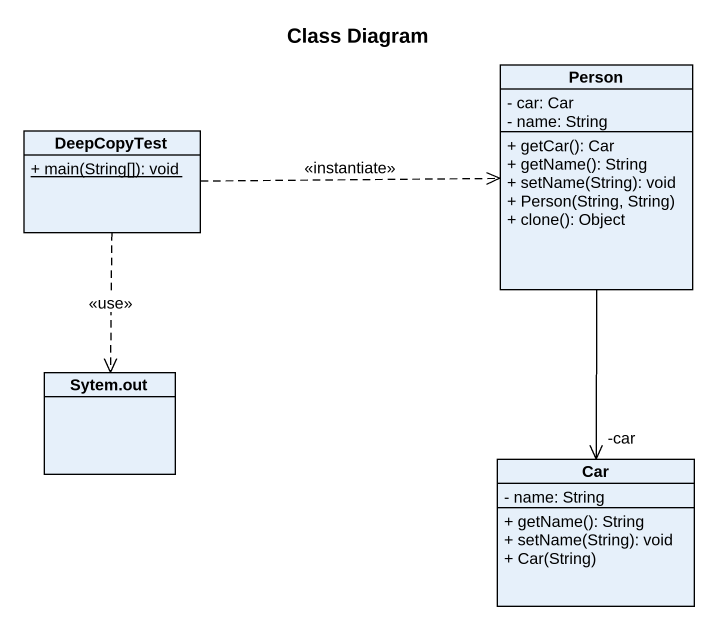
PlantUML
@startuml
title Class Diagram
hide circle
hide empty members
skinparam classAttributeIconSize 0
class "Person" as Person_ {
  - car: Car
  - name: String
  + getCar(): Car
  + getName(): String
  + setName(String): void
  + Person(String, String)
  + clone(): Object
}
class DeepCopyTest {
  {static} + main(String[]): void
}
class "Sytem.out" as Sytem_out
class Car {
  - name: String
  + getName(): String
  + setName(String): void
  + Car(String)
}
Person_ --> "-car" Car
DeepCopyTest .right.> Person_ : <<instantiate>>
DeepCopyTest ..> Sytem_out : <<use>>
@enduml
